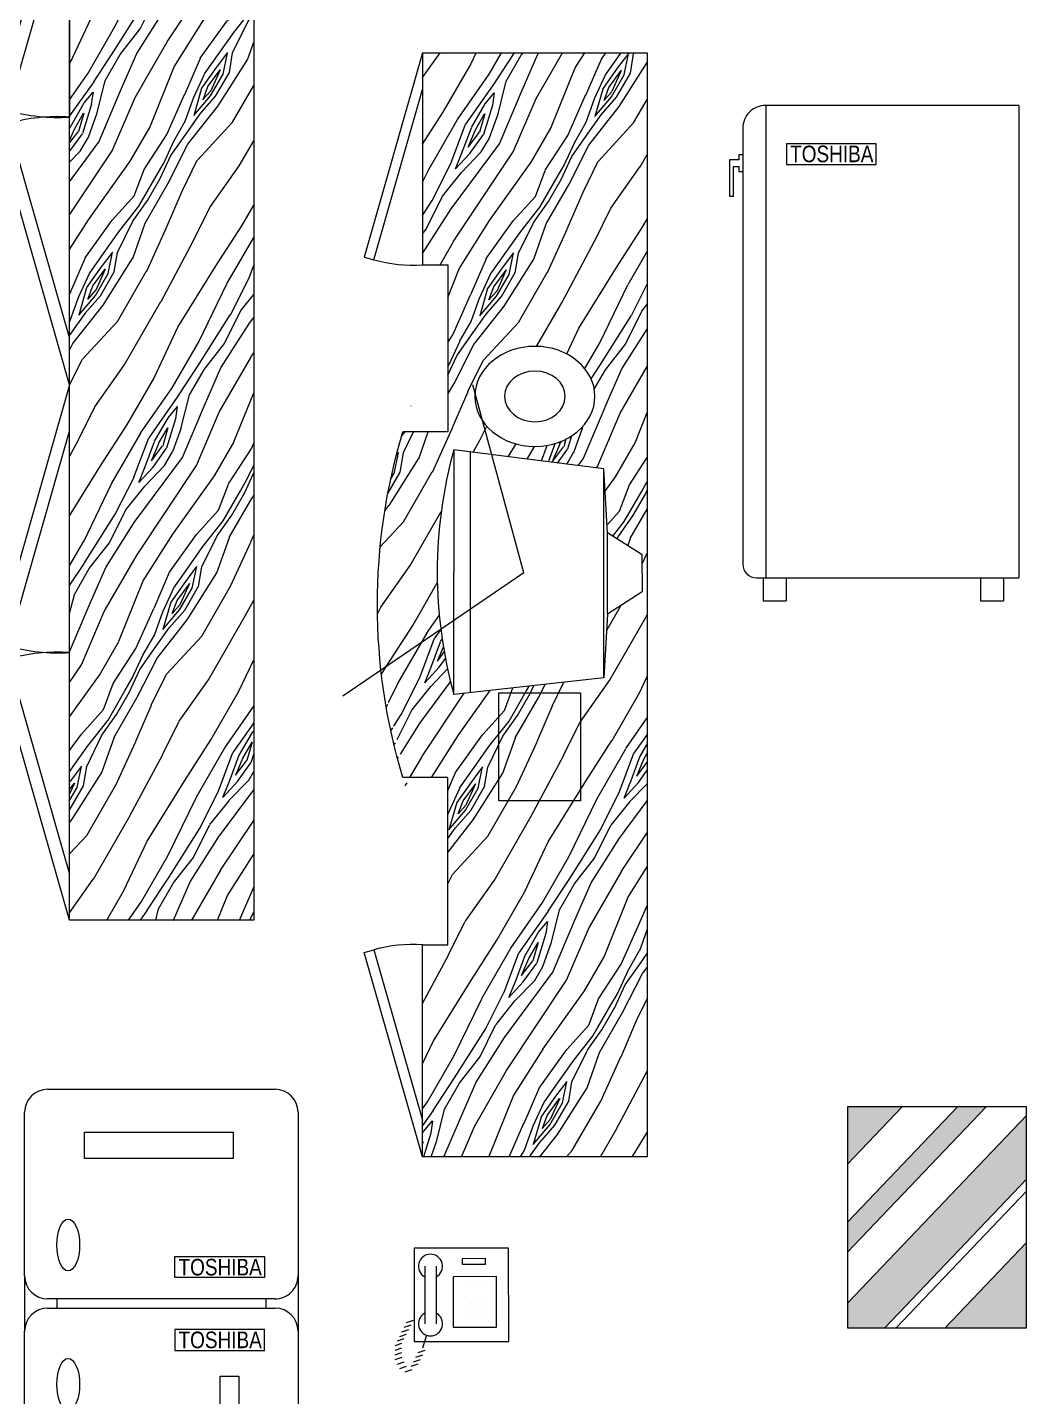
# Model space of a CAD drawing. Header units: millimetres. Extents: x -37049 to 129367, y 25385 to 90033.
# Drawn here: x 30275 to 32446, y 36728 to 39701 of the extents above; entities that cross this region are included whole.
import ezdxf
from ezdxf.enums import TextEntityAlignment as Align

# ---------------------------------------------------------------- set-up
doc = ezdxf.new("R2010")
doc.units = ezdxf.units.MM
doc.header["$MEASUREMENT"] = 0
doc.layers.add('NTHAY1', color=61, linetype='Continuous', lineweight=25)
doc.layers.add('NVDUNG', color=143, linetype='Continuous', lineweight=13)
doc.styles.add('AVO', font='vhelvcn.ttf')

# ---------------------------------------------------------------- blocks, each defined once
blk = doc.blocks.new('RECTANG')
for p, q in [((1.00000000000004, 1.00000000000004), (0, 1.00000000000004)), ((0, 1.00000000000004), (0, 0)), ((1.00000000000004, 0), (1.00000000000004, 1.00000000000004)), ((0, 0), (1.00000000000004, 0))]:
    blk.add_line(p, q)
blk = doc.blocks.new('A$C34D50D2B')
at = {"layer": 'NVDUNG'}
for p, q in [((65.14609739781736, 230.0856959089724), (65.31570186791942, 105.0858109716937)), ((90.14607438523672, 230.1196168029928), (90.31567885533877, 105.1197318657141)), ((150.5691554418518, 187.8983026356291), (150.5691554418518, 187.8983026356291)), ((174.0066338677279, 187.9301034738528), (174.0066338677279, 187.9301034738528)), ((197.4441122934222, 187.9619043118946), (197.4441122934222, 187.9619043118946)), ((150.6009562800755, 164.4608242099348), (150.6009562800755, 164.4608242099348)), ((174.0384347057698, 164.4926250481585), (174.0384347057698, 164.4926250481585)), ((197.475913131464, 164.5244258862003), (197.475913131464, 164.5244258862003)), ((150.6327571181173, 141.0233457842405), (150.6327571181173, 141.0233457842405)), ((174.0702355439935, 141.0551466222823), (174.0702355439935, 141.0551466222823)), ((197.5077139696878, 141.0869474605061), (197.5077139696878, 141.0869474605061)), ((29.95242433928797, 92.13122711794131), (14.95922232564044, 87.11087918404519)), ((34.93885137916368, 102.1380020917131), (19.94564936551615, 97.11765415781701)), ((39.92527841903939, 112.144777065485), (24.93207640539185, 107.1244291315888)), ((150.664557956341, 117.5858673585462), (150.664557956341, 117.5858673585462)), ((174.1020363820353, 117.6176681965881), (174.1020363820353, 117.6176681965881)), ((197.5395148077296, 117.6494690348118), (197.5395148077296, 117.6494690348118)), ((14.99314321966085, 62.11090219662583), (-5.879398668184876e-05, 57.09055426272971)), ((19.97957025953656, 72.11767717039766), (4.986368245889025, 67.09732923650154)), ((24.96599729941227, 82.12445214416948), (9.972795285764732, 77.10410421027336)), ((68.98900032950041, 80.6311466142215), (60.00667015462386, 52.17196901089483)), ((15.0067115773054, 52.11091140158533), (0.0135095636578626, 47.09056346768921)), ((15.02027993494994, 42.11092060672672), (0.02707792130240705, 37.0905726728306)), ((15.03384829259448, 32.11092981168622), (0.04064627876505256, 27.0905818777901)), ((60.02702269118163, 37.17198281851597), (45.0338206775341, 32.15163488461985)), ((65.01344973105734, 47.1787577922878), (50.0202477174098, 42.15840985839168)), ((20.04741204757738, 22.11772319555894), (5.054210033929849, 17.09737526166282)), ((25.06097580274218, 12.12451657943166), (10.06777378909464, 7.104168645535538)), ((36.83668412443512, 5.02036299444444), (21.84348211078759, 1.506054832134396e-05)), ((50.05416861143021, 17.15843287079042), (35.06096659760078, 12.1380849368943)), ((55.04059565130592, 27.16520784456225), (40.04739363747649, 22.14485991066613))]:
    blk.add_line(p, q, dxfattribs=at)
for centre, start, end in [((77.64608589161799, 230.1026563562555), 298.5692054789641, 241.5862764938722), ((77.81569036172004, 105.1027714189768), 118.5692054789641, 61.58627649387223)]:
    blk.add_arc(centre, 26.20392161133042, start, end, dxfattribs=at)
at = {"layer": 'NVDUNG', "rotation": 0.07774098642368443}
for p, xscale, yscale, zscale in [((42.41826079517341, 66.56791112732026), 205.1320586208112, 202.6018292380256, 205.1320586208112), ((146.5993073617283, 234.7679593475259), 50.78125, 11.71875, 50.78125), ((127.2535802293787, 98.02283449903189), 93.75, 109.375, 93.75)]:
    blk.add_blockref('RECTANG', p, dxfattribs=dict(at, xscale=xscale, yscale=yscale, zscale=zscale))
blk = doc.blocks.new('A$C096D7E8A')
at = {"layer": 'NVDUNG'}
h = blk.add_hatch(color=256, dxfattribs=at)
h.paths.add_polyline_path([(119.2988894450828, 480.0000094326242), (7.320842632907443e-05, 480.0000094326242), (7.320842996705323e-05, 355.0781145900401)], flags=17)
h.paths.add_polyline_path([(7.320842996705323e-05, 229.4061287408476), (7.320842632907443e-05, 164.0448248337634), (301.7332445950451, 480.0000094326242), (239.3140330258866, 480.0000094326242)])
h.paths.add_polyline_path([(7.320842632907443e-05, 53.12861772257747), (7.320842632907443e-05, 9.432624210603535e-06), (81.66738379353046, 9.432624210603535e-06), (389.5490022355261, 322.3934444745901), (389.5490022355189, 461.0387033635707)])
h.paths.add_polyline_path([(212.8329066291553, 9.432624210603535e-06), (389.5490022355225, 9.432624210603535e-06), (389.5490022355225, 185.0455128895774)], flags=17)
for p, q in [((119.2988894450828, 480.0000094326242), (7.320842996705323e-05, 355.0781145900473)), ((301.7332445950451, 480.0000094326242), (7.320842996705323e-05, 164.0448248337707)), ((239.3140330258902, 480.0000094326242), (7.320842996705323e-05, 229.4061287408476)), ((389.5490022355225, 461.0387033635707), (7.320842996705323e-05, 53.12861772257747)), ((389.5490022355225, 322.3934444745901), (81.66738379352319, 9.432616934645921e-06)), ((389.5490022355225, 296.6450554654948), (106.2567668849224, 9.43263148656115e-06)), ((389.5490022355225, 185.0455128895774), (212.8329066291626, 9.43263148656115e-06))]:
    blk.add_line(p, q, dxfattribs=at)
blk.add_lwpolyline([(7.320842996705323e-05, 9.432624210603535e-06), (389.5490022355225, 9.432624210603535e-06), (389.5490022355225, 480.0000094326242), (7.320842996705323e-05, 480.0000094326242)], close=True, dxfattribs=at)
blk = doc.blocks.new('A$C3CFE4D9D')
at = {"layer": 'NVDUNG', "ltscale": 2}
for p, q in [((50.00007855179865, 1399.999915033128), (544.0745798260104, 1399.999915033113)), ((7.855184594518505e-05, 994.6737135172443), (7.855179865146056e-05, 1349.999915033128)), ((594.0745798260104, 1349.999915033113), (594.0745798259995, 994.6737135172298)), ((7.855184594518505e-05, 994.6737135172443), (7.855172589188442e-05, 874.673592856052)), ((594.0745798259995, 994.6737135172298), (594.0745798261123, 874.6735928560374)), ((544.0745798259995, 944.6737135172298), (50.00007855184595, 944.6737135172443)), ((50.00007855178774, 924.673592856052), (544.0745798259995, 924.6735928560374)), ((70.00007855120566, 944.673928462973), (70.00007855126387, 924.6739284626237)), ((524.0745798266398, 944.6739284629584), (524.0745798265816, 924.6739284626092)), ((7.855176227167249e-05, 49.99991503312776), (7.855178409954533e-05, 874.673592856052)), ((594.0745798259959, 874.6735928560374), (594.0745798259741, 49.99991503311321)), ((594.0745798259741, 49.99991503311321), (7.855176227167249e-05, 49.99991503312776)), ((45.50360213662498, 49.99991503312844), (45.50360213662498, -8.494987492744784e-05)), ((95.50360213662498, 49.99991503312709), (95.50360213662498, -8.494987627196153e-05)), ((517.9579194175894, 49.999915033113886), (517.9579194175312, -8.495058797129403e-05)), ((567.9579194175894, 49.999915033112536), (567.9579194175312, -8.495058931580772e-05)), ((45.50360213662498, -8.494987559970468e-05), (95.50360213662498, -8.494987559970468e-05)), ((95.50360213662498, -8.494987559970468e-05), (517.9579194175312, -8.495058864355087e-05)), ((517.9579194175312, -8.495058864355087e-05), (567.9579194175312, -8.495058864355087e-05))]:
    blk.add_line(p, q, dxfattribs=at)
at = {"layer": 'NVDUNG', "color": 1, "lineweight": 5, "ltscale": 0.75}
for points in [[(130.1330955842641, 1306.953849226571), (452.8341316426886, 1306.953849226556), (452.834131642685, 1249.350612099399), (130.1330955842604, 1249.350612099413)], [(424.9608890614109, 776.9951505129866), (465.6288757541552, 776.9951505129866), (465.6288757541442, 411.12379858442), (424.9608890613999, 411.12379858442)], [(60.69676196837463, 137.8095647539449), (523.4197131914589, 137.8095647539303), (523.4197131914589, 117.316948276537), (60.69676196837463, 117.3169482765516)]]:
    blk.add_lwpolyline(points, close=True, dxfattribs=at)
at = {"layer": 'NVDUNG', "color": 3, "ltscale": 0.75}
for points in [[(521.1408205866137, 991.4372832622903), (326.6685079029667, 991.4388127933562), (326.668864055624, 1036.721861793667), (521.141176739271, 1036.720332262601)], [(521.1403741410104, 877.9105967390933), (326.668061451368, 877.9105967391006), (326.668061451368, 832.6275477373929), (521.1403741410104, 832.6275477373856)]]:
    blk.add_lwpolyline(points, close=True, dxfattribs=at)
at = {"layer": 'NVDUNG', "ltscale": 2}
for centre, start, end in [((50.00007855179865, 1349.999915033128), 90, 180), ((544.0745798260104, 1349.999915033113), 0, 90), ((50.00007855184595, 994.6737135172443), 180, 270), ((544.0745798259995, 994.6737135172298), 270, 0), ((50.0000785517841, 874.673592856052), 90, 180), ((544.0745798259959, 874.6735928560374), 0, 90)]:
    blk.add_arc(centre, 50, start, end, dxfattribs=at)
at = {"layer": 'NVDUNG', "color": 5, "ltscale": 0.75}
for centre in [(94.65470922910026, 1061.744865489381), (94.65470922909299, 758.9982007452782)]:
    blk.add_ellipse(centre, major_axis=(-1.51708870001608e-12, -56.41774820943829), ratio=0.4402195757998304, start_param=-1.570796326794897, end_param=4.71238898038469, dxfattribs=at)
at = {"layer": 'NVDUNG', "color": 3, "ltscale": 0.75, "style": 'AVO'}
blk.add_text('TOSHIBA', height=36, rotation=359.9995493675974, dxfattribs=at).set_placement((424.8290552394174, 1013.629539199144), align=Align.MIDDLE)
blk.add_text('TOSHIBA', height=36, dxfattribs=at).set_placement((424.8284342540064, 855.7190982981119), align=Align.MIDDLE)
blk = doc.blocks.new('A$C157927BD')
at = {"layer": 'NVDUNG', "ltscale": 2}
for p, q in [((78.93740034959046, 1075.992693905238), (78.93740034956136, 49.99992731008388)), ((628.9346941116964, 1075.989562551025), (628.9297142605938, 49.99992731006932)), ((73.01296707746224, 49.99992731008456), (73.01296707752044, -7.267361730632345e-05)), ((123.01296707746224, 49.99992731008321), (123.01296707752044, -7.267361865083714e-05)), ((545.4672843584267, 49.99992731006999), (545.4672843584267, -7.267293336630772e-05)), ((595.4672843584267, 49.99992731006864), (595.4672843584267, -7.267293471082141e-05)), ((73.01296707752044, -7.26736179785803e-05), (123.0129670775204, -7.267355977091938e-05)), ((545.4672843584267, -7.26899306755513e-05), (595.4672843584267, -7.26899306755513e-05))]:
    blk.add_line(p, q, dxfattribs=at)
blk.add_lwpolyline([(628.9346941116964, 1075.989562551025), (78.93768502038438, 1075.992693903623, 0.4142152299325598), (28.93740035040537, 1025.992693904365), (28.93740035166047, 79.99992731004022, 0.4142135623726403), (58.93740035165683, 49.99992731008388), (628.9297142605938, 49.99992731006932)], format="xyb", dxfattribs=at)
at = {"layer": 'NVDUNG', "color": 1, "ltscale": 0.75}
blk.add_lwpolyline([(318.6587052693903, 992.8044495496506), (124.1863925797479, 992.8044495496579), (124.1863925797479, 947.5214005479502), (318.6587052693903, 947.5214005479429)], close=True, dxfattribs=at)
at = {"layer": 'NVDUNG', "ltscale": 2}
blk.add_lwpolyline([(28.9346941298536, 968.5517294025485), (20.15870890800943, 968.5517294025485), (20.15870890800943, 958.0738651599531), (1.607415833859704e-05, 958.0738651599531), (1.607415470061824e-05, 879.0863220050378), (8.869752678663644, 879.0863220050378), (8.869752678667282, 943.5659564025264), (20.15870890800943, 943.5659564025118), (20.15870890800943, 932.1642034668912), (28.9346941299118, 932.1642034669057)], dxfattribs=at)
at = {"layer": 'NVDUNG', "color": 1, "ltscale": 0.75, "style": 'AVO'}
blk.add_text('TOSHIBA', height=36, dxfattribs=at).set_placement((222.3467653823864, 970.6129511086838), align=Align.MIDDLE)
blk = doc.blocks.new('A$C39787480')
at = {"layer": 'NVDUNG', "lineweight": 0, "ltscale": 200}
h = blk.add_hatch(dxfattribs=at)
h.set_pattern_fill('WOOD8', color=47, scale=500, angle=59.99999999999999, style=0, pattern_type=2)
h.set_pattern_definition([(49.69519999999846, (-30423.89443612804, -37247.57782203644), (1933.010723146252, 2348.077908528612), [55.9015, -5534.268]), (59.99999999999843, (-30387.7341820902, -37204.94642482829), (-183.0127018922008, 683.0127018922243), [55, -445]), (78.43489999999845, (-30360.2341820902, -37157.31502762015), (66.98809818090092, 1116.025192774386), [47.434, -1533.7045]), (232.8749999999985, (-30350.72456314696, -37110.84388444985), (2183.01205289188, 2781.089507249818), [40.3115, -3990.817500000001]), (234.8055999999984, (-30375.05469016589, -37142.98490060122), (2933.01080163776, 4080.1285028852), [55.227, -5467.453500000001]), (254.0361999999984, (-30406.88481718481, -37188.11629780937), (-316.9882757925138, -1549.037856437453), [61.84650000000001, -1999.706]), (69.46229999999842, (-30403.89443612804, -37212.93680588506), (816.9882972806541, 2415.063379281578), [30.414, -3010.9675]), (53.65979999999846, (-30393.22456314697, -37184.45604377153), (-2433.013236253516, -3214.100961718757), [45.277, -4482.4155]), (245.7105999999985, (-30366.39443612804, -37147.98490060122), (-1816.986584714653, -4147.114396062879), [50.2495, -4974.6885]), (228.6900999999985, (-30387.06430910912, -37193.78617079044), (1433.011864645897, 1482.051725253994), [25.495, -2524.0145]), (54.80559999999853, (-30442.06430910912, -37289.04896520673), (-2933.010801637759, -4080.128502885201), [55.227, -5467.453500000001]), (48.6900999999984, (-30410.2341820902, -37243.91756799859), (-1433.011864645898, -1482.051725253993), [50.99, -2498.5195]), (59.99999999999843, (-30376.57392805236, -37205.61629780937), (-183.0127018922008, 683.0127018922243), [60, -440]), (80.55599999999849, (-30346.57392805235, -37153.6547735823), (383.9767909515451, 2665.063307276781), [42.72, -4229.281999999999]), (63.81409999999843, (-30339.56430910912, -37111.51375743093), (3066.984481711129, 6312.179072322298), [75.1665, -7441.4815]), (54.80559999999853, (-30306.39443612804, -37044.0618521471), (-2933.010801637759, -4080.128502885201), [55.227, -5467.453500000001]), (59.99999999999843, (-30274.56430910912, -36998.93045493895), (-183.0127018922008, 683.0127018922243), [55, -445]), (65.19439999999841, (-30497.06430910913, -37384.31175962302), (2066.989533384922, 4580.126115234949), [55.227, -5467.453500000001]), (54.80559999999853, (-30473.89443612805, -37334.18036241487), (-2933.010801637759, -4080.128502885201), [55.227, -5467.453500000001]), (59.99999999999843, (-30505.72456314697, -37379.31175962302), (-183.0127018922008, 683.0127018922243), [30, -470]), (65.19439999999841, (-30490.72456314697, -37353.33099750949), (2066.989533384922, 4580.126115234949), [55.227, -5467.453500000001]), (59.99999999999843, (-30467.55469016589, -37303.19960030134), (-183.0127018922008, 683.0127018922243), [50, -450]), (70.30479999999848, (-30442.55469016589, -37259.89833011213), (-1066.989757277839, -2848.075346296631), [55.9015, -5534.268]), (65.19439999999841, (-30423.71494420373, -37207.26693290398), (2066.989533384922, 4580.126115234949), [55.227, -5467.453500000001]), (54.80559999999853, (-30400.54507122265, -37157.13553569584), (-2933.010801637759, -4080.128502885201), [55.227, -5467.453500000001]), (54.80559999999853, (-30368.71494420373, -37112.00413848769), (-2933.010801637759, -4080.128502885201), [55.227, -5467.453500000001]), (51.86989999999852, (-30336.88481718481, -37066.87274127955), (-1933.012367067514, -2348.076275604201), [70.7105, -3464.823]), (59.99999999999843, (-30293.22456314696, -37011.25096301464), (-183.0127018922008, 683.0127018922243), [75, -425]), (47.47119999999845, (-30043.41694201163, -37178.57147109033), (1683.012610107942, 1915.063747441036), [46.0975, -4563.6745]), (54.28939999999843, (-30012.25668797379, -37144.60032792004), (-2683.013127033485, -3647.11373872971), [50.2495, -4974.6885]), (68.13009999999841, (-30043.41694201163, -37178.57147109033), (1066.98752116319, 2848.075953511999), [35.35549999999999, -3500.1785]), (69.46229999999842, (-30030.24706903056, -37145.76058195788), (816.9882972806541, 2415.063379281578), [60.8275, -2980.5535]), (59.99999999999843, (-30258.90732306841, -37521.81175962303), (-183.0127018922008, 683.0127018922243), [60, -440]), (50.53769999999852, (-30228.90732306841, -37469.85023539596), (-1683.012089567118, -1915.064309680337), [30.414, -3010.9675]), (261.8013999999984, (-30209.57719604949, -37446.36947328243), (316.9874051148711, 1549.038201518943), [26.926, -2665.6565]), (252.9945999999985, (-30213.41694201164, -37473.02010837704), (1383.975837092375, 4397.114043869763), [66.70849999999999, -6604.123499999999]), (52.87499999999859, (-30015.91694201163, -37130.94007388219), (-2183.01205289188, -2781.089507249817), [40.3115, -3990.817500000001]), (67.12499999999842, (-30015.91694201163, -37130.94007388219), (1316.988137030927, 3281.088648196824), [40.3115, -3990.817500000001]), (59.99999999999843, (-30250.24706903057, -37526.81175962303), (-183.0127018922008, 683.0127018922243), [40, -460]), (254.0361999999984, (-30230.24706903056, -37492.17074347165), (-316.9882757925138, -1549.037856437453), [41.23099999999999, -2020.322]), (56.63349999999856, (-30208.23745008733, -37424.04896520674), (-4433.017279656322, -6678.200195840603), [85.147, -8429.546499999999]), (57.70939999999845, (-30161.4073230684, -37352.93680588507), (-6433.010895235969, -10142.30596306637), [125.1, -12384.896]), (63.17979999999839, (-30094.57719604948, -37247.18363041201), (3816.991302569349, 7611.213910424469), [90.139, -8923.7395]), (69.46229999999842, (-30053.9073230684, -37166.74134407142), (816.9882972806541, 2415.063379281578), [91.2415, -2950.14]), (70.30479999999848, (-30219.93617989811, -37544.31175962303), (-1066.989757277839, -2848.075346296631), [55.9015, -5534.268]), (75.9453999999985, (-30201.09643393595, -37491.68036241488), (-566.987377706946, -1982.050834734947), [72.801, -3567.254]), (59.99999999999843, (-30183.41694201164, -37421.05858414998), (-183.0127018922008, 683.0127018922243), [65, -435]), (51.86989999999852, (-30150.91694201164, -37364.76693290399), (-1933.012367067514, -2348.076275604201), [70.7105, -3464.823]), (63.57629999999848, (-30107.25668797379, -37309.14515463907), (3316.991481204749, 6745.188491051113), [80.15599999999999, -7935.453500000001]), (51.25379999999853, (-30071.58681499271, -37237.36312233633), (2183.014353360603, 2781.087576614963), [65.7645, -6510.7085]), (45.96379999999856, (-30030.42656095487, -37186.07147109033), (-1183.011997202427, -1049.038827756807), [61.84650000000001, -1999.706]), (59.99999999999843, (-29987.4361798981, -37141.60994686327), (-183.0127018922008, 683.0127018922243), [35, -465]), (234.8055999999984, (-30208.23745008733, -37424.04896520674), (2933.01080163776, 4080.1285028852), [110.4535, -5412.227]), (55.23639999999848, (-30289.21821220086, -37504.31175962303), (-3183.009272007014, -4513.142247417411), [120.416, -5900.3815]), (59.99999999999843, (-30220.55795816302, -37405.3887111689), (-183.0127018922008, 683.0127018922243), [115, -385]), (64.0855999999985, (-30163.05795816302, -37305.79578973369), (2816.989010101418, 5879.164222212633), [140.3565, -6877.477499999999]), (59.99999999999843, (-30101.71821220086, -37179.55223320387), (-183.0127018922008, 683.0127018922243), [125, -375]), (67.12499999999842, (-30198.2855448035, -37556.81175962303), (1316.988137030927, 3281.088648196824), [120.934, -3910.195]), (66.34019999999848, (-30151.27592586026, -37445.3887111689), (1566.986465049884, 3714.101751198628), [90.554, -4437.138500000001]), (57.5103999999985, (-30114.9361798981, -37362.4464248283), (-5933.020307707573, -9276.27475001706), [115.1085, -11395.756]), (53.48019999999856, (-30053.10605287918, -37265.35350339309), (-7799.037847819847, -10508.33027733217), [176.139, -17437.776]), (63.01279999999842, (-30479.74380103344, -37394.31175962302), (4066.985523567565, 8044.229665344726), [95.1315, -9418.0175]), (51.86989999999852, (-30436.57392805236, -37309.5393462635), (-1933.012367067514, -2348.076275604201), [106.066, -3429.468]), (57.61409999999851, (-30371.08354699559, -37226.10667886613), (-6183.005372294915, -9709.296677725051), [120.104, -11890.308]), (70.61969999999842, (-30306.75341997666, -37124.68363041201), (-1883.97069727732, -5263.141050773357), [81.394, -8058.016000000001]), (59.99999999999843, (-30279.74380103343, -37047.90159810925), (-183.0127018922008, 683.0127018922243), [100, -400]), (56.82019999999854, (-30531.7053252605, -37364.31175962302), (-4683.008948780798, -7111.218389261291), [90.139, -8923.7395]), (66.00899999999847, (-30482.37519824158, -37288.86947328242), (-2066.987531373446, -4580.12674043175), [95.525, -9456.9615]), (66.7097999999985, (-30443.53545227942, -37201.5970599229), (-1816.990197044774, -4147.113219379921), [85.586, -8473.035000000002]), (54.28939999999843, (-30409.69570631726, -37122.98490060122), (-2683.013127033485, -3647.11373872971), [100.499, -4924.438999999999]), (47.90519999999842, (-30351.03545227942, -37041.38236022278), (-3116.02796987378, -3397.11202813898), [71.589, -7087.3215]), (69.46229999999842, (-30303.04507122265, -36988.26058195787), (816.9882972806541, 2415.063379281578), [60.8275, -2980.5535]), (63.81409999999843, (-30449.43291190098, -37411.81175962302), (3066.984481711129, 6312.179072322298), [75.1665, -7441.4815]), (47.19569999999852, (-30416.2630389199, -37344.35985433919), (-4549.040766354025, -4879.162345353779), [112.805, -11167.709]), (59.99999999999843, (-30339.61240382529, -37261.5970599229), (-183.0127018922008, 683.0127018922243), [125, -375]), (65.44029999999844, (-30277.11240382529, -37153.34388444985), (-2316.990246496684, -5013.138198814763), [105.475, -10442.0365]), (66.7097999999985, (-30233.27265786313, -37057.41121705248), (-1816.990197044774, -4147.113219379921), [85.586, -8473.035000000002]), (59.99999999999843, (-30562.01621439296, -37346.81175962302), (-183.0127018922008, 683.0127018922243), [85, -415]), (68.13009999999841, (-30519.51621439296, -37273.19960030134), (1066.98752116319, 2848.075953511999), [141.4215, -3394.112499999999]), (57.61409999999851, (-30466.83672246864, -37141.95604377153), (-6183.005372294915, -9709.296677725051), [120.104, -11890.308]), (54.47249999999855, (-30402.50659544972, -37040.53299531739), (6116.019502843821, 8593.27113934212), [155.724, -15416.6875]), (66.84279999999849, (-30167.97465567105, -37574.31175962303), (-3383.970974382404, -7861.217656892976), [125.897, -12463.7815]), (59.99999999999843, (-30118.46503672781, -37458.55858414998), (-183.0127018922008, 683.0127018922243), [140, -360]), (56.34779999999849, (-30048.4650367278, -37337.31502762016), (-8616.020139440207, -12923.39734201785), [235.478, -23312.3455]), (59.99999999999843, (-30319.52910133332, -37486.81175962302), (-183.0127018922008, 683.0127018922243), [120, -380]), (64.76359999999846, (-30259.52910133332, -37382.8887111689), (2316.991201153039, 5013.138013748066), [120.416, -5900.3815]), (58.15239999999856, (-30208.18935537116, -37273.96566271476), (-7933.010367019036, -12740.38267287506), [155.0805, -15352.982]), (57.27369999999851, (-30126.35922835223, -37142.23172512818), (-5433.011051261106, -8410.2551611397), [105.119, -10406.779]), (54.80559999999853, (-30388.81113363607, -37446.81175962302), (-2933.010801637759, -4080.128502885201), [110.4535, -5412.227]), (59.99999999999843, (-30325.15087959823, -37356.54896520673), (-183.0127018922008, 683.0127018922243), [160, -340]), (61.90919999999847, (-30245.15087959822, -37217.98490060123), (6816.976559308049, 12807.37399580504), [150.0835, -14858.2475]), (63.57629999999848, (-30174.48100661714, -37085.58109003356), (3316.991481204749, 6745.188491051113), [80.15599999999999, -7935.453500000001])])
h.paths.add_polyline_path([(159.9537458450832, -4.493145388551056e-05), (559.904435688637, -4.493145388551056e-05), (559.904435688637, 2325.711381332396), (159.9537458450832, 2325.711381332397)])
at = {"layer": 'NVDUNG'}
for p, q in [((159.9537458450832, 2325.711381332396), (0.0001671619174885564, 1765.658899296504)), ((26.64866047044779, 1758.407058426514), (159.9537458450832, 2225.154001800372)), ((159.9537458450832, 2225.154001800402), (159.9537458450832, 1744.283524766433)), ((0.0001671619174885564, 1765.658899296504), (26.64866047044779, 1758.407058426514)), ((0.0001671619174885564, 1722.90815023637), (26.64866047044779, 1730.159991106353)), ((26.64866047044779, 1730.159991106353), (159.9537458450832, 1263.413047732494)), ((159.9537458450832, 1263.413047732465), (159.9537458450832, 1744.283524766433)), ((159.9537458450832, 1162.855668200471), (0.0001671619174885564, 1722.90815023637)), ((159.9537458450832, 1162.855668200471), (0.0001671619174885564, 602.8031861645723)), ((26.64866047044779, 595.5513452945888), (159.9537458450832, 1062.298288668433)), ((0.0001671619174885564, 602.8031861645723), (26.64866047044779, 595.5513452945888)), ((0.0001671619174885564, 560.0524371044376), (26.64866047044779, 567.3042779744283)), ((26.64866047044779, 567.3042779744283), (159.9537458450832, 100.5573346005694)), ((159.9537458450832, -4.493145388551056e-05), (0.0001671619174885564, 560.0524371044376))]:
    blk.add_line(p, q, dxfattribs=at)
blk.add_lwpolyline([(159.9537458450832, -4.493145388551056e-05), (159.9537458450832, 2325.711381332396), (559.904435688637, 2325.711381332396), (559.904435688637, -4.493145388551056e-05)], close=True, dxfattribs=at)
for centre, start, end in [((134.4414178473271, 2139.647536878467), 254.2121654246552, 273.6921035912445), ((134.4414178473271, 1348.919512654407), 86.30789640875554, 105.7878345753448), ((134.4414178473271, 976.7918237465419), 254.2121654246552, 273.6921035912445), ((134.4414178473271, 186.0637995224824), 86.30789640875554, 105.7878345753448)]:
    blk.add_arc(centre, 396.1862957665185, start, end, dxfattribs=at)
blk = doc.blocks.new('A$C56DF289F')
at = {"layer": 'NVDUNG'}
for p, q in [((393.5087347136832, 267.4892750367871), (282.940044001276, 675.9657481490285)), ((277.9310859161596, 7.865703190909699), (277.8373896321573, 530.3382967449797)), ((567.3285105061259, 39.59223566447326), (567.3285105061259, 493.4549835669532)), ((575.5366665852271, 178.1652235878937), (575.5366665852271, 354.88199564354)), ((393.5087347136832, 267.4892750367871), (7.562802056781948e-05, -4.659934347728267e-05))]:
    blk.add_line(p, q, dxfattribs=at)
for points in [[(650.8585694285975, 266.5236096157241), (650.8585694285975, 306.5987245900978), (575.5366665852271, 354.88199564354), (567.3285105061259, 493.4549835669604), (241.4164308952932, 534.9785966729469), (241.4164308952932, 269.4206058789277)], [(650.8585694285975, 266.5236096157241), (650.8585694285975, 226.4484946413504), (575.5366665852271, 178.1652235878937), (567.3285105061259, 39.59223566448782), (241.4164308952932, 3.862615084930439), (241.4164308952932, 269.4206058789277)]]:
    blk.add_lwpolyline(points, dxfattribs=at)
blk.add_arc((1196.906957311068, 269.4206058789277), 991.7072110985524, 164.4678754015048, 195.5321245984952, dxfattribs=at)
blk = doc.blocks.new('A$C7D4523C0')
at = {"layer": 'NVDUNG', "lineweight": 0, "ltscale": 200}
h = blk.add_hatch(dxfattribs=at)
h.set_pattern_fill('WOOD8', color=47, scale=500, angle=59.99999999999999, style=0, pattern_type=2)
h.set_pattern_definition([(49.69519999999846, (-31101.59095212324, -36932.47606246631), (1933.010723146252, 2348.077908528612), [55.9015, -5534.268]), (59.99999999999843, (-31065.43069808539, -36889.84466525816), (-183.0127018922008, 683.0127018922243), [55, -445]), (78.43489999999845, (-31037.93069808539, -36842.21326805002), (66.98809818090092, 1116.025192774386), [47.434, -1533.7045]), (232.8749999999985, (-31028.42107914216, -36795.74212487972), (2183.01205289188, 2781.089507249818), [40.3115, -3990.817500000001]), (234.8055999999984, (-31052.75120616108, -36827.8831410311), (2933.01080163776, 4080.1285028852), [55.227, -5467.453500000001]), (254.0361999999984, (-31084.58133318001, -36873.01453823924), (-316.9882757925138, -1549.037856437453), [61.84650000000001, -1999.706]), (69.46229999999842, (-31081.59095212324, -36897.83504631493), (816.9882972806541, 2415.063379281578), [30.414, -3010.9675]), (53.65979999999846, (-31070.92107914216, -36869.3542842014), (-2433.013236253516, -3214.100961718757), [45.277, -4482.4155]), (245.7105999999985, (-31044.09095212324, -36832.8831410311), (-1816.986584714653, -4147.114396062879), [50.2495, -4974.6885]), (228.6900999999985, (-31064.76082510432, -36878.68441122032), (1433.011864645897, 1482.051725253994), [25.495, -2524.0145]), (54.80559999999853, (-31119.76082510432, -36973.94720563661), (-2933.010801637759, -4080.128502885201), [55.227, -5467.453500000001]), (48.6900999999984, (-31087.93069808539, -36928.81580842847), (-1433.011864645898, -1482.051725253993), [50.99, -2498.5195]), (59.99999999999843, (-31054.27044404755, -36890.51453823924), (-183.0127018922008, 683.0127018922243), [60, -440]), (80.55599999999849, (-31024.27044404755, -36838.55301401218), (383.9767909515451, 2665.063307276781), [42.72, -4229.281999999999]), (63.81409999999843, (-31017.26082510431, -36796.4119978608), (3066.984481711129, 6312.179072322298), [75.1665, -7441.4815]), (54.80559999999853, (-30984.09095212324, -36728.96009257697), (-2933.010801637759, -4080.128502885201), [55.227, -5467.453500000001]), (59.99999999999843, (-30952.26082510431, -36683.82869536882), (-183.0127018922008, 683.0127018922243), [55, -445]), (65.19439999999841, (-31174.76082510432, -37069.2100000529), (2066.989533384922, 4580.126115234949), [55.227, -5467.453500000001]), (54.80559999999853, (-31151.59095212324, -37019.07860284475), (-2933.010801637759, -4080.128502885201), [55.227, -5467.453500000001]), (59.99999999999843, (-31183.42107914216, -37064.2100000529), (-183.0127018922008, 683.0127018922243), [30, -470]), (65.19439999999841, (-31168.42107914216, -37038.22923793936), (2066.989533384922, 4580.126115234949), [55.227, -5467.453500000001]), (59.99999999999843, (-31145.25120616109, -36988.09784073121), (-183.0127018922008, 683.0127018922243), [50, -450]), (70.30479999999848, (-31120.25120616108, -36944.796570542), (-1066.989757277839, -2848.075346296631), [55.9015, -5534.268]), (65.19439999999841, (-31101.41146019893, -36892.16517333385), (2066.989533384922, 4580.126115234949), [55.227, -5467.453500000001]), (54.80559999999853, (-31078.24158721785, -36842.03377612571), (-2933.010801637759, -4080.128502885201), [55.227, -5467.453500000001]), (54.80559999999853, (-31046.41146019892, -36796.90237891756), (-2933.010801637759, -4080.128502885201), [55.227, -5467.453500000001]), (51.86989999999852, (-31014.58133318, -36751.77098170942), (-1933.012367067514, -2348.076275604201), [70.7105, -3464.823]), (59.99999999999843, (-30970.92107914215, -36696.14920344451), (-183.0127018922008, 683.0127018922243), [75, -425]), (47.47119999999845, (-30721.11345800683, -36863.46971152021), (1683.012610107942, 1915.063747441036), [46.0975, -4563.6745]), (54.28939999999843, (-30689.95320396898, -36829.49856834991), (-2683.013127033485, -3647.11373872971), [50.2495, -4974.6885]), (68.13009999999841, (-30721.11345800683, -36863.46971152021), (1066.98752116319, 2848.075953511999), [35.35549999999999, -3500.1785]), (69.46229999999842, (-30707.94358502575, -36830.65882238776), (816.9882972806541, 2415.063379281578), [60.8275, -2980.5535]), (59.99999999999843, (-30936.6038390636, -37206.7100000529), (-183.0127018922008, 683.0127018922243), [60, -440]), (50.53769999999852, (-30906.6038390636, -37154.74847582584), (-1683.012089567118, -1915.064309680337), [30.414, -3010.9675]), (261.8013999999984, (-30887.27371204468, -37131.2677137123), (316.9874051148711, 1549.038201518943), [26.926, -2665.6565]), (252.9945999999985, (-30891.11345800684, -37157.91834880691), (1383.975837092375, 4397.114043869763), [66.70849999999999, -6604.123499999999]), (52.87499999999859, (-30693.61345800683, -36815.83831431207), (-2183.01205289188, -2781.089507249817), [40.3115, -3990.817500000001]), (67.12499999999842, (-30693.61345800683, -36815.83831431207), (1316.988137030927, 3281.088648196824), [40.3115, -3990.817500000001]), (59.99999999999843, (-30927.94358502576, -37211.7100000529), (-183.0127018922008, 683.0127018922243), [40, -460]), (254.0361999999984, (-30907.94358502576, -37177.06898390152), (-316.9882757925138, -1549.037856437453), [41.23099999999999, -2020.322]), (56.63349999999856, (-30885.93396608252, -37108.94720563661), (-4433.017279656322, -6678.200195840603), [85.147, -8429.546499999999]), (57.70939999999845, (-30839.1038390636, -37037.83504631494), (-6433.010895235969, -10142.30596306637), [125.1, -12384.896]), (63.17979999999839, (-30772.27371204467, -36932.08187084188), (3816.991302569349, 7611.213910424469), [90.139, -8923.7395]), (69.46229999999842, (-30731.60383906359, -36851.63958450129), (816.9882972806541, 2415.063379281578), [91.2415, -2950.14]), (70.30479999999848, (-30897.63269589331, -37229.2100000529), (-1066.989757277839, -2848.075346296631), [55.9015, -5534.268]), (75.9453999999985, (-30878.79294993115, -37176.57860284475), (-566.987377706946, -1982.050834734947), [72.801, -3567.254]), (59.99999999999843, (-30861.11345800684, -37105.95682457985), (-183.0127018922008, 683.0127018922243), [65, -435]), (51.86989999999852, (-30828.61345800683, -37049.66517333386), (-1933.012367067514, -2348.076275604201), [70.7105, -3464.823]), (63.57629999999848, (-30784.95320396899, -36994.04339506895), (3316.991481204749, 6745.188491051113), [80.15599999999999, -7935.453500000001]), (51.25379999999853, (-30749.28333098791, -36922.2613627662), (2183.014353360603, 2781.087576614963), [65.7645, -6510.7085]), (45.96379999999856, (-30708.12307695006, -36870.96971152021), (-1183.011997202427, -1049.038827756807), [61.84650000000001, -1999.706]), (59.99999999999843, (-30665.1326958933, -36826.50818729314), (-183.0127018922008, 683.0127018922243), [35, -465]), (234.8055999999984, (-30885.93396608252, -37108.94720563661), (2933.01080163776, 4080.1285028852), [110.4535, -5412.227]), (55.23639999999848, (-30966.91472819606, -37189.2100000529), (-3183.009272007014, -4513.142247417411), [120.416, -5900.3815]), (59.99999999999843, (-30898.25447415821, -37090.28695159877), (-183.0127018922008, 683.0127018922243), [115, -385]), (64.0855999999985, (-30840.75447415821, -36990.69403016356), (2816.989010101418, 5879.164222212633), [140.3565, -6877.477499999999]), (59.99999999999843, (-30779.41472819605, -36864.45047363374), (-183.0127018922008, 683.0127018922243), [125, -375]), (67.12499999999842, (-30875.98206079869, -37241.7100000529), (1316.988137030927, 3281.088648196824), [120.934, -3910.195]), (66.34019999999848, (-30828.97244185546, -37130.28695159877), (1566.986465049884, 3714.101751198628), [90.554, -4437.138500000001]), (57.5103999999985, (-30792.6326958933, -37047.34466525817), (-5933.020307707573, -9276.27475001706), [115.1085, -11395.756]), (53.48019999999856, (-30730.80256887438, -36950.25174382296), (-7799.037847819847, -10508.33027733217), [176.139, -17437.776]), (63.01279999999842, (-31157.44031702863, -37079.2100000529), (4066.985523567565, 8044.229665344726), [95.1315, -9418.0175]), (51.86989999999852, (-31114.27044404755, -36994.43758669338), (-1933.012367067514, -2348.076275604201), [106.066, -3429.468]), (57.61409999999851, (-31048.78006299078, -36911.00491929601), (-6183.005372294915, -9709.296677725051), [120.104, -11890.308]), (70.61969999999842, (-30984.44993597186, -36809.58187084188), (-1883.97069727732, -5263.141050773357), [81.394, -8058.016000000001]), (59.99999999999843, (-30957.44031702862, -36732.79983853913), (-183.0127018922008, 683.0127018922243), [100, -400]), (56.82019999999854, (-31209.4018412557, -37049.2100000529), (-4683.008948780798, -7111.218389261291), [90.139, -8923.7395]), (66.00899999999847, (-31160.07171423677, -36973.7677137123), (-2066.987531373446, -4580.12674043175), [95.525, -9456.9615]), (66.7097999999985, (-31121.23196827462, -36886.49530035278), (-1816.990197044774, -4147.113219379921), [85.586, -8473.035000000002]), (54.28939999999843, (-31087.39222231246, -36807.8831410311), (-2683.013127033485, -3647.11373872971), [100.499, -4924.438999999999]), (47.90519999999842, (-31028.73196827461, -36726.28060065265), (-3116.02796987378, -3397.11202813898), [71.589, -7087.3215]), (69.46229999999842, (-30980.74158721784, -36673.15882238775), (816.9882972806541, 2415.063379281578), [60.8275, -2980.5535]), (63.81409999999843, (-31127.12942789618, -37096.7100000529), (3066.984481711129, 6312.179072322298), [75.1665, -7441.4815]), (47.19569999999852, (-31093.9595549151, -37029.25809476907), (-4549.040766354025, -4879.162345353779), [112.805, -11167.709]), (59.99999999999843, (-31017.30891982048, -36946.49530035278), (-183.0127018922008, 683.0127018922243), [125, -375]), (65.44029999999844, (-30954.80891982048, -36838.24212487973), (-2316.990246496684, -5013.138198814763), [105.475, -10442.0365]), (66.7097999999985, (-30910.96917385832, -36742.30945748236), (-1816.990197044774, -4147.113219379921), [85.586, -8473.035000000002]), (59.99999999999843, (-31239.71273038815, -37031.7100000529), (-183.0127018922008, 683.0127018922243), [85, -415]), (68.13009999999841, (-31197.21273038815, -36958.09784073121), (1066.98752116319, 2848.075953511999), [141.4215, -3394.112499999999]), (57.61409999999851, (-31144.53323846384, -36826.8542842014), (-6183.005372294915, -9709.296677725051), [120.104, -11890.308]), (54.47249999999855, (-31080.20311144491, -36725.43123574727), (6116.019502843821, 8593.27113934212), [155.724, -15416.6875]), (66.84279999999849, (-30845.67117166624, -37259.2100000529), (-3383.970974382404, -7861.217656892976), [125.897, -12463.7815]), (59.99999999999843, (-30796.161552723, -37143.45682457985), (-183.0127018922008, 683.0127018922243), [140, -360]), (56.34779999999849, (-30726.161552723, -37022.21326805003), (-8616.020139440207, -12923.39734201785), [235.478, -23312.3455]), (59.99999999999843, (-30997.22561732851, -37171.7100000529), (-183.0127018922008, 683.0127018922243), [120, -380]), (64.76359999999846, (-30937.22561732851, -37067.78695159877), (2316.991201153039, 5013.138013748066), [120.416, -5900.3815]), (58.15239999999856, (-30885.88587136635, -36958.86390314464), (-7933.010367019036, -12740.38267287506), [155.0805, -15352.982]), (57.27369999999851, (-30804.05574434743, -36827.12996555805), (-5433.011051261106, -8410.2551611397), [105.119, -10406.779]), (54.80559999999853, (-31066.50764963127, -37131.7100000529), (-2933.010801637759, -4080.128502885201), [110.4535, -5412.227]), (59.99999999999843, (-31002.84739559342, -37041.44720563661), (-183.0127018922008, 683.0127018922243), [160, -340]), (61.90919999999847, (-30922.84739559342, -36902.8831410311), (6816.976559308049, 12807.37399580504), [150.0835, -14858.2475]), (63.57629999999848, (-30852.17752261234, -36770.47933046344), (3316.991481204749, 6745.188491051113), [80.15599999999999, -7935.453500000001])])
edge = h.paths.add_edge_path()
edge.add_line((661.527923009544, 2397.639900961694), (173.5449968959474, 2397.639900961695))
edge.add_line((173.5449968959474, 2397.639900961695), (173.5449968959474, 1936.910237273034))
edge.add_line((173.5449968959474, 1936.910237273034), (228.2660374231964, 1936.910237273034))
edge.add_line((228.2660374231964, 1936.910237273034), (228.2660374231964, 1574.088317664987))
edge.add_line((228.2660374231964, 1574.088317664987), (130.411941421511, 1574.088317664987))
edge.add_ellipse((1944.997034213346, 1198.820005421738), major_axis=(-1869.628021792774, 1.359900364105823e-12), ratio=0.8333333333333317, start_angle=-13.9374101934717, end_angle=13.9374101934718)
edge.add_line((83.2372171851394, 1056.983632966598), (213.0575792478038, 1145.229621411644))
edge.add_arc((1196.906943433255, 1269.823446044931), 991.7072110985517, 164.467875401504, 187.2174678327848, ccw=False)
edge.add_line((241.4164170174722, 1535.381436838951), (323.9495683817278, 1524.866101998465))
edge.add_line((323.9495683817278, 1524.866101998465), (304.1647502705225, 1597.957613448599))
edge.add_ellipse((417.536459952742, 1651.341551350517), major_axis=(130.3648318443302, 2.655220483367364e-11), ratio=0.8333333333333518, start_angle=0, end_angle=360, ccw=False)
edge.add_line((304.1647502705226, 1597.957613448599), (323.9495683817277, 1524.866101998465))
edge.add_line((323.9495683817277, 1524.866101998465), (567.3284966283136, 1493.857823732964))
edge.add_line((567.3284966283136, 1493.857823732964), (575.5366527074149, 1355.284835809544))
edge.add_line((575.5366527074149, 1355.284835809544), (650.8585555507851, 1307.001564756101))
edge.add_line((650.8585555507851, 1307.001564756101), (650.8585555507852, 1266.926449781728))
edge.add_line((650.8585555507852, 1266.926449781728), (650.8585555507852, 1226.851334807354))
edge.add_line((650.8585555507852, 1226.851334807354), (575.5366527074148, 1178.568063753897))
edge.add_line((575.5366527074148, 1178.568063753897), (567.3284966283135, 1039.995075830491))
edge.add_line((567.3284966283135, 1039.995075830491), (241.4164170174661, 1004.265455250932))
edge.add_arc((1196.906943433255, 1269.823446044931), 991.7072110985517, 187.2174678327848, 195.5321245984946, ccw=False)
edge.add_line((213.0575792478038, 1145.229621411644), (83.2372171851394, 1056.983632966598))
edge.add_line((130.4119414215091, 823.5516931784949), (228.2660374231964, 823.5516931784952))
edge.add_line((228.2660374231964, 823.5516931784952), (228.2660374231964, 460.7297735704487))
edge.add_line((228.2660374231964, 460.7297735704487), (173.5449968959474, 460.7297735704488))
edge.add_line((173.5449968959474, 460.7297735704488), (173.5449968959474, 0.0001098817810998298))
edge.add_line((173.5449968959474, 0.0001098817810998298), (661.5279230095438, 0.0001098817810998298))
edge.add_line((661.5279230095438, 0.0001098817810998298), (661.527923009544, 2397.639900961694))
at = {"layer": 'NVDUNG'}
for p, q in [((173.5449968959292, 2397.639900961702), (46.79606720453739, 1953.848313093185)), ((173.5449968959474, 2397.639900961694), (173.5449968959474, 1936.910237273034)), ((173.5449968959474, 2397.639900961694), (661.5279230095439, 2397.639900961694)), ((661.5279230095439, 2397.639900961694), (661.5279230095439, 0.0001098817810998298)), ((67.91261884753476, 1948.1018766825), (173.5449968959292, 2317.957155922901)), ((46.79606720453739, 1953.848313093185), (67.91261884753476, 1948.1018766825)), ((173.5449968959474, 1936.910237273034), (228.2660374231964, 1936.910237273034)), ((228.2660374231964, 1936.910237273034), (228.2660374231964, 1574.088317664988)), ((228.2660374231964, 1574.088317664988), (130.4119414215238, 1574.088317664988)), ((338.9956723724536, 1007.832844365847), (516.6781098491738, 1007.832844365847)), ((338.9956723724536, 773.3021206832855), (338.9956723724536, 1007.832844365847)), ((516.6781098491738, 1007.832844365847), (516.6781098491738, 773.3021206832855)), ((228.2660374231964, 823.551693178495), (130.4119414215238, 823.551693178495)), ((228.2660374231964, 460.7297735704487), (228.2660374231964, 823.551693178495)), ((516.6781098491738, 773.3021206832855), (338.9956723724536, 773.3021206832855)), ((46.79606720453739, 443.79169775029), (67.91261884753476, 449.5381341609755)), ((67.91261884753476, 449.5381341609755), (173.5449968959292, 79.68285492057475)), ((173.5449968959474, 0.0001098817810998298), (173.5449968959474, 460.7297735704487)), ((173.5449968959474, 460.7297735704487), (228.2660374231964, 460.7297735704487)), ((173.5449968959292, 0.0001098817738238722), (46.79606720453739, 443.79169775029)), ((661.5279230095439, 0.0001098817810998298), (173.5449968959474, 0.0001098817810998298))]:
    blk.add_line(p, q, dxfattribs=at)
for centre, start, end in [((153.328754819493, 2250.20091689549), 254.2121654246552, 273.6921035912445), ((153.328754819493, 147.4390939479854), 86.30789640875554, 105.7878345753448)]:
    blk.add_arc(centre, 313.9422660012453, start, end, dxfattribs=at)
at = {"layer": 'NVDUNG', "extrusion": (0, 0, -1)}
for major_axis, ratio in [((130.3648318443302, 2.655220483367364e-11), 0.8333333333333518), ((-65.98713710638911, 3.637758185021219e-12), 0.8333333333333058)]:
    blk.add_ellipse((417.536459952742, 1651.341551350517), major_axis=major_axis, ratio=ratio, dxfattribs=at)
blk.add_ellipse((1944.997034213346, 1198.820005421738), major_axis=(-1869.628021792774, 1.359900364105823e-12), ratio=0.8333333333333317, start_param=6.039931610102483, end_param=6.526439004256687, dxfattribs=at)
at = {"layer": 'NVDUNG'}
blk.add_blockref('A$C56DF289F', (-1.387781230732799e-05, 1000.402840166003), dxfattribs=at)

msp = doc.modelspace()

# ---------------------------------------------------------------- block references
at = {"layer": 'NTHAY1', "ltscale": 100, "rotation": 359.9999999999985}
for name, p in [('A$C39787480', (30206.70786774135, 37762.48545595403)), ('A$C7D4523C0', (30960.08639357012, 37248.8208711578)), ('A$C157927BD', (31800.29474731442, 38456.09300247712)), ('A$C3CFE4D9D', (30268.93903007125, 35995.7294464676))]:
    msp.add_blockref(name, p, dxfattribs=at)
at = {"layer": 'NVDUNG', "ltscale": 2}
for name, p in [('A$C096D7E8A', (32056.51254993589, 36877.77003250591)), ('A$C34D50D2B', (31073.09583572275, 36781.23041689392))]:
    msp.add_blockref(name, p, dxfattribs=at)

doc.saveas('drawing.dxf')
